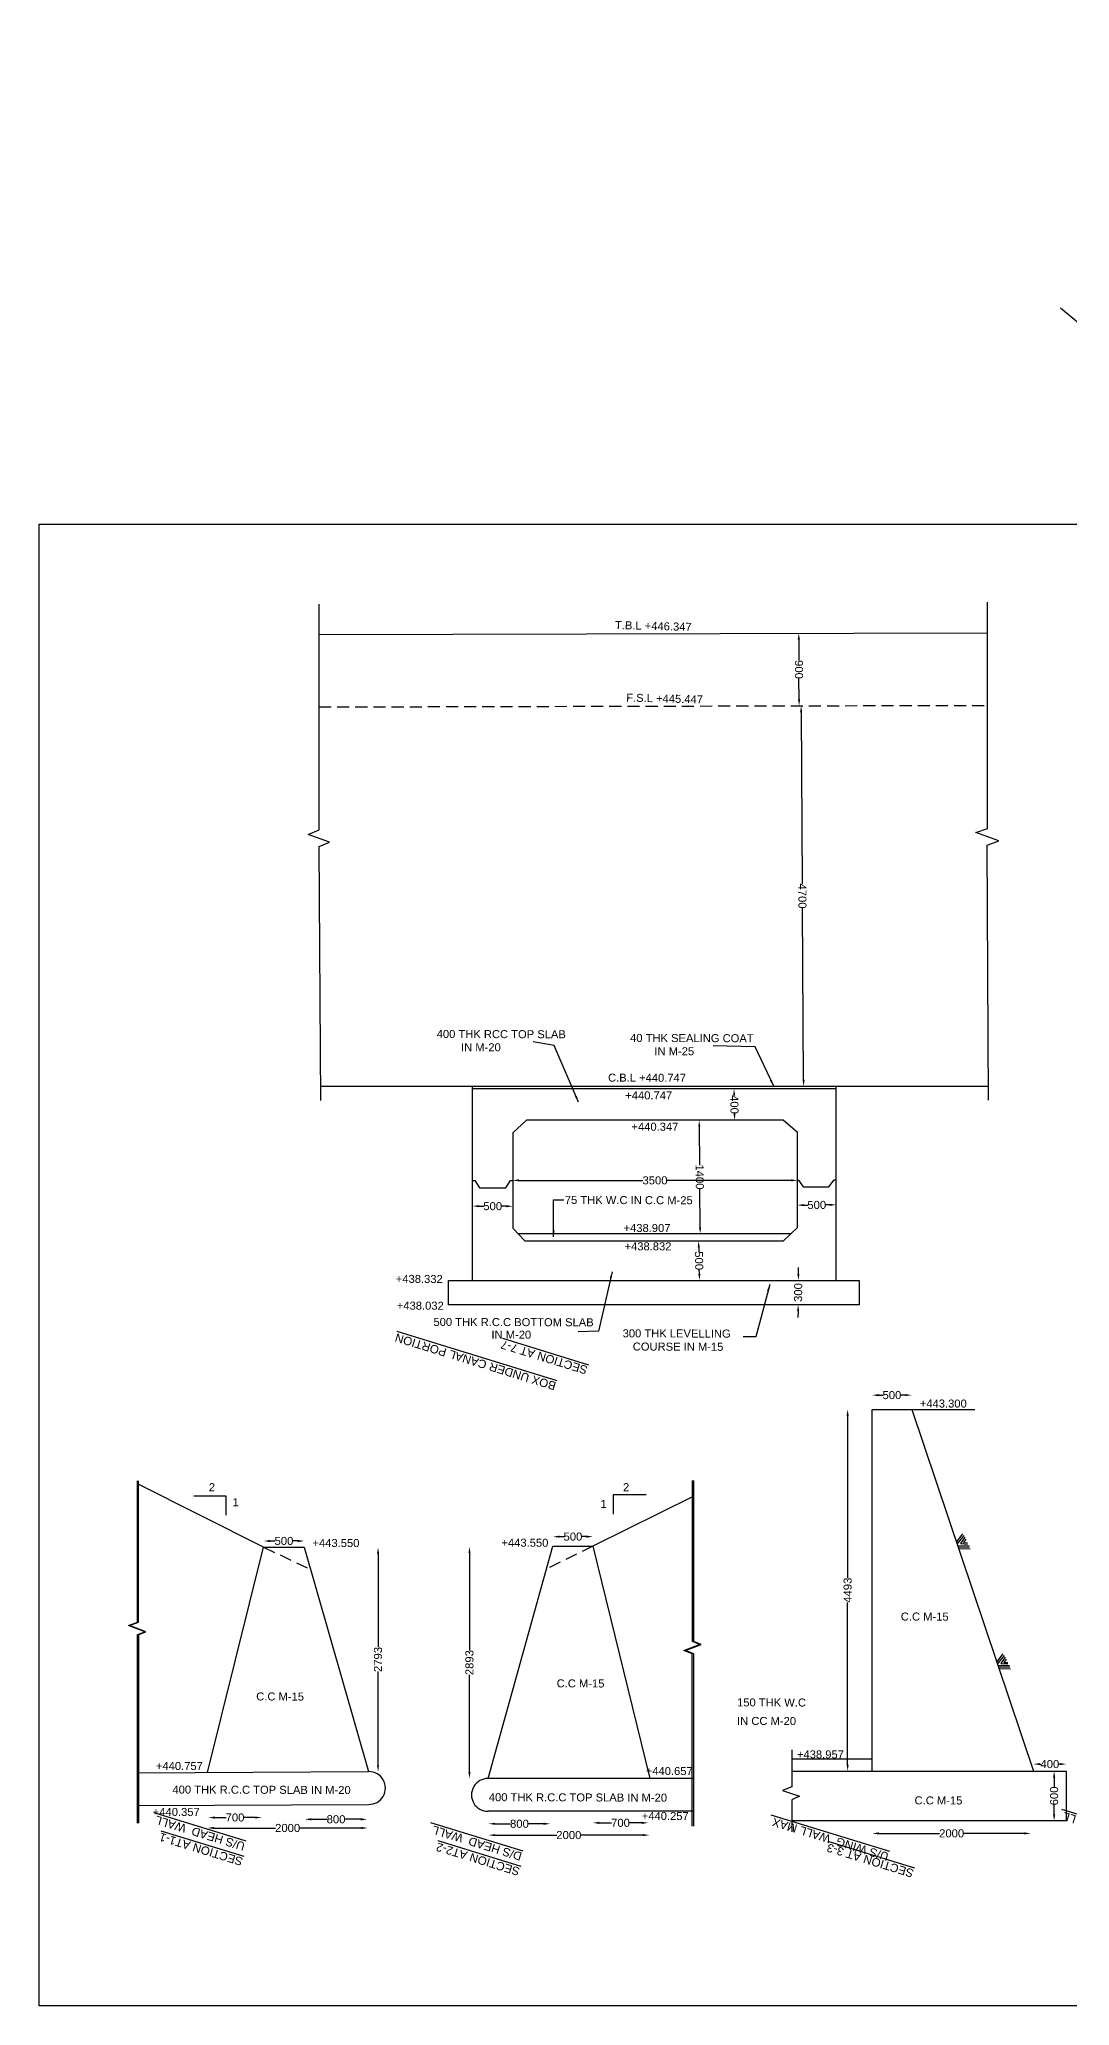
# Model space of a CAD drawing. Header units: millimetres. Extents: x 729 to 32268, y 961 to 25365.
# Drawn here: x 729 to 13508, y 990 to 25365 of the extents above; entities that cross this region are included whole.
import ezdxf

# ---------------------------------------------------------------- set-up
doc = ezdxf.new("R2010")
doc.units = ezdxf.units.MM
doc.header["$MEASUREMENT"] = 0
doc.linetypes.add('DASHED', pattern=[0.75, 0.5, -0.25])
for name, color, linetype in [('DIM', 7, 'Continuous'), ('DWG', 7, 'Continuous'), ('TXT', 7, 'Continuous'), ('TXT @ 1', 7, 'Continuous')]:
    doc.layers.add(name, color=color, linetype=linetype)
doc.styles.add('Notes', font='arial.ttf', dxfattribs={"height": 0.1})
doc.styles.get("Standard").update_dxf_attribs({"font": 'arial.ttf'})
doc.dimstyles.new('Civil', dxfattribs={"dimtxt": 100, "dimasz": 80, "dimexe": 0.1, "dimexo": 0.0625, "dimgap": 0.09, "dimtad": 0, "dimdec": 0, "dimzin": 12, "dimdsep": 46, "dimtxsty": 'Standard', "dimcen": 0.1, "dimse1": 1, "dimse2": 1, "dimaunit": 1, "dimadec": 5, "dimazin": 2, "dimtfac": 1, "dimtdec": 0, "dimtofl": 0, "dimtmove": 0, "dimatfit": 3, "dimfxl": 1, "dimfrac": 1, "dimtolj": 1, "dimtzin": 0, "dimarcsym": 0})

# ---------------------------------------------------------------- blocks, each defined once
blk = doc.blocks.new('*D2')
at = {"layer": 'Defpoints', "color": 0, "transparency": 16777216}
for p in [(10134, 18003), (10137, 17103), (10152, 17103)]:
    blk.add_point(p, dxfattribs=at)
at = {"layer": 'DIM', "color": 0, "lineweight": -2, "transparency": 16777216}
for p, q in [((10149, 17923), (10150, 17663)), ((10151, 17183), (10150, 17443))]:
    blk.add_line(p, q, dxfattribs=at)
at = {"layer": 'DIM', "color": 0, "transparency": 16777216}
for points in [[(10162, 17923), (10135, 17923), (10148, 18003)], [(10165, 17183), (10138, 17183), (10152, 17103)]]:
    blk.add_solid(points, dxfattribs=at)
at = {"layer": 'DIM', "color": 0, "transparency": 16777216, "insert": (10150, 17553), "char_height": 100, "attachment_point": 5, "rotation": 270.1969}
blk.add_mtext('\\A1;900', dxfattribs=at)
blk = doc.blocks.new('*D3')
at = {"layer": 'Defpoints', "color": 0, "transparency": 16777216}
for p in [(10152, 17103), (10183, 12387), (10208, 12387)]:
    blk.add_point(p, dxfattribs=at)
at = {"layer": 'DIM', "color": 0, "lineweight": -2, "transparency": 16777216}
for p, q in [((10177, 17024), (10191, 14896)), ((10207, 12467), (10193, 14594))]:
    blk.add_line(p, q, dxfattribs=at)
at = {"layer": 'DIM', "color": 0, "transparency": 16777216}
for points in [[(10190, 17024), (10164, 17024), (10177, 17104)], [(10221, 12467), (10194, 12467), (10208, 12387)]]:
    blk.add_solid(points, dxfattribs=at)
at = {"layer": 'DIM', "color": 0, "transparency": 16777216, "insert": (10192, 14745), "char_height": 100, "attachment_point": 5, "rotation": 270.3819}
blk.add_mtext('\\A1;4700', dxfattribs=at)
blk = doc.blocks.new('*D4')
at = {"layer": 'Defpoints', "color": 0, "transparency": 16777216}
for p in [(6600, 11218), (10130, 11220), (10130, 11218)]:
    blk.add_point(p, dxfattribs=at)
at = {"layer": 'DIM', "color": 0, "lineweight": -2, "transparency": 16777216}
for p, q in [((6680, 11220), (8216, 11220)), ((10050, 11220), (8515, 11220))]:
    blk.add_line(p, q, dxfattribs=at)
at = {"layer": 'DIM', "color": 0, "transparency": 16777216}
for points in [[(6680, 11234), (6680, 11207), (6600, 11220)], [(10050, 11234), (10050, 11207), (10130, 11220)]]:
    blk.add_solid(points, dxfattribs=at)
at = {"layer": 'DIM', "color": 0, "transparency": 16777216, "insert": (8365, 11220), "char_height": 100, "attachment_point": 5}
blk.add_mtext('\\A1;3500', dxfattribs=at)
blk = doc.blocks.new('*D5')
at = {"layer": 'Defpoints', "color": 0, "transparency": 16777216}
for p in [(8894, 11966), (8906, 10560), (8925, 10560)]:
    blk.add_point(p, dxfattribs=at)
at = {"layer": 'DIM', "color": 0, "lineweight": -2, "transparency": 16777216}
for p, q in [((8914, 11886), (8918, 11408)), ((8924, 10640), (8920, 11119))]:
    blk.add_line(p, q, dxfattribs=at)
at = {"layer": 'DIM', "color": 0, "transparency": 16777216}
for points in [[(8927, 11886), (8901, 11886), (8913, 11966)], [(8938, 10640), (8911, 10640), (8925, 10560)]]:
    blk.add_solid(points, dxfattribs=at)
at = {"layer": 'DIM', "color": 0, "transparency": 16777216, "insert": (8919, 11263), "char_height": 100, "attachment_point": 5, "rotation": 270.4686}
blk.add_mtext('\\A1;1400', dxfattribs=at)
blk = doc.blocks.new('*D6')
at = {"layer": 'Defpoints', "color": 0, "transparency": 16777216}
for p in [(6103, 10899), (6600, 10899), (6600, 10898)]:
    blk.add_point(p, dxfattribs=at)
at = {"layer": 'DIM', "color": 0, "lineweight": -2, "transparency": 16777216}
for p, q in [((6183, 10901), (6241, 10901)), ((6520, 10900), (6462, 10900))]:
    blk.add_line(p, q, dxfattribs=at)
at = {"layer": 'DIM', "color": 0, "transparency": 16777216}
for points in [[(6183, 10914), (6183, 10887), (6103, 10901)], [(6520, 10913), (6520, 10886), (6600, 10899)]]:
    blk.add_solid(points, dxfattribs=at)
at = {"layer": 'DIM', "color": 0, "transparency": 16777216, "insert": (6352, 10900), "char_height": 100, "attachment_point": 5, "rotation": 359.8273}
blk.add_mtext('\\A1;500', dxfattribs=at)
blk = doc.blocks.new('*D7')
at = {"layer": 'Defpoints', "color": 0, "transparency": 16777216}
for p in [(10130, 10901), (10612, 10917), (10612, 10906)]:
    blk.add_point(p, dxfattribs=at)
at = {"layer": 'DIM', "color": 0, "lineweight": -2, "transparency": 16777216}
for p, q in [((10210, 10914), (10261, 10914)), ((10532, 10917), (10482, 10916))]:
    blk.add_line(p, q, dxfattribs=at)
at = {"layer": 'DIM', "color": 0, "transparency": 16777216}
for points in [[(10210, 10927), (10211, 10900), (10130, 10913)], [(10532, 10930), (10532, 10903), (10612, 10917)]]:
    blk.add_solid(points, dxfattribs=at)
at = {"layer": 'DIM', "color": 0, "transparency": 16777216, "insert": (10371, 10915), "char_height": 100, "attachment_point": 5, "rotation": 0.5354}
blk.add_mtext('\\A1;500', dxfattribs=at)
blk = doc.blocks.new('*D8')
at = {"layer": 'Defpoints', "color": 0, "transparency": 16777216}
for p in [(8897, 10469), (8908, 9981), (8917, 9981)]:
    blk.add_point(p, dxfattribs=at)
at = {"layer": 'DIM', "color": 0, "lineweight": -2, "transparency": 16777216}
for p, q in [((8907, 10389), (8909, 10335)), ((8915, 10061), (8914, 10115))]:
    blk.add_line(p, q, dxfattribs=at)
at = {"layer": 'DIM', "color": 0, "transparency": 16777216}
for points in [[(8921, 10389), (8894, 10389), (8905, 10469)], [(8928, 10061), (8902, 10061), (8917, 9981)]]:
    blk.add_solid(points, dxfattribs=at)
at = {"layer": 'DIM', "color": 0, "transparency": 16777216, "insert": (8911, 10225), "char_height": 100, "attachment_point": 5, "rotation": 271.3507}
blk.add_mtext('\\A1;500', dxfattribs=at)
blk = doc.blocks.new('*D9')
at = {"layer": 'Defpoints', "color": 0, "transparency": 16777216}
for p in [(10126, 9981), (10123, 9679), (10140, 9679)]:
    blk.add_point(p, dxfattribs=at)
at = {"layer": 'DIM', "color": 0, "lineweight": -2, "transparency": 16777216}
for p, q in [((10144, 10061), (10145, 10141)), ((10139, 9599), (10138, 9519))]:
    blk.add_line(p, q, dxfattribs=at)
at = {"layer": 'DIM', "color": 0, "transparency": 16777216}
for points in [[(10130, 10061), (10157, 10061), (10143, 9981)], [(10126, 9599), (10153, 9599), (10140, 9679)]]:
    blk.add_solid(points, dxfattribs=at)
at = {"layer": 'DIM', "color": 0, "transparency": 16777216, "insert": (10141, 9830), "char_height": 100, "attachment_point": 5, "rotation": 89.431}
blk.add_mtext('\\A1;300', dxfattribs=at)
blk = doc.blocks.new('*D10')
at = {"layer": 'Defpoints', "color": 0, "transparency": 16777216}
for p in [(9332, 12355), (9338, 11966), (9352, 11966)]:
    blk.add_point(p, dxfattribs=at)
at = {"layer": 'DIM', "color": 0, "lineweight": -2, "transparency": 16777216}
for p, q in [((9347, 12275), (9347, 12273)), ((9351, 12046), (9351, 12048))]:
    blk.add_line(p, q, dxfattribs=at)
at = {"layer": 'DIM', "color": 0, "transparency": 16777216}
for points in [[(9360, 12275), (9334, 12275), (9345, 12355)], [(9364, 12047), (9338, 12046), (9352, 11966)]]:
    blk.add_solid(points, dxfattribs=at)
at = {"layer": 'DIM', "color": 0, "transparency": 16777216, "insert": (9349, 12161), "char_height": 100, "attachment_point": 5, "rotation": 271.0326}
blk.add_mtext('\\A1;400', dxfattribs=at)
blk = doc.blocks.new('*D28')
at = {"layer": 'Defpoints', "color": 0, "transparency": 16777216}
for p in [(2826, 3315), (3487, 3322), (3487, 3315)]:
    blk.add_point(p, dxfattribs=at)
at = {"layer": 'DIM', "color": 0, "lineweight": -2, "transparency": 16777216}
for p, q in [((2906, 3322), (3046, 3322)), ((3407, 3322), (3266, 3322))]:
    blk.add_line(p, q, dxfattribs=at)
at = {"layer": 'DIM', "color": 0, "transparency": 16777216}
for points in [[(2906, 3335), (2906, 3308), (2826, 3322)], [(3407, 3335), (3407, 3308), (3487, 3322)]]:
    blk.add_solid(points, dxfattribs=at)
at = {"layer": 'DIM', "color": 0, "transparency": 16777216, "insert": (3156, 3322), "char_height": 100, "attachment_point": 5}
blk.add_mtext('\\A1;700', dxfattribs=at)
blk = doc.blocks.new('*D29')
at = {"layer": 'Defpoints', "color": 0, "transparency": 16777216}
for p in [(2816, 3174), (4802, 3192), (4802, 3174)]:
    blk.add_point(p, dxfattribs=at)
at = {"layer": 'DIM', "color": 0, "lineweight": -2, "transparency": 16777216}
for p, q in [((2896, 3192), (3659, 3192)), ((4722, 3192), (3959, 3192))]:
    blk.add_line(p, q, dxfattribs=at)
at = {"layer": 'DIM', "color": 0, "transparency": 16777216}
for points in [[(2896, 3206), (2896, 3179), (2816, 3192)], [(4722, 3206), (4722, 3179), (4802, 3192)]]:
    blk.add_solid(points, dxfattribs=at)
at = {"layer": 'DIM', "color": 0, "transparency": 16777216, "insert": (3809, 3192), "char_height": 100, "attachment_point": 5}
blk.add_mtext('\\A1;2000', dxfattribs=at)
blk = doc.blocks.new('*D30')
at = {"layer": 'Defpoints', "color": 0, "transparency": 16777216}
for p in [(4023, 3315), (4796, 3315), (4796, 3300)]:
    blk.add_point(p, dxfattribs=at)
at = {"layer": 'DIM', "color": 0, "lineweight": -2, "transparency": 16777216}
for p, q in [((4103, 3300), (4299, 3300)), ((4716, 3300), (4520, 3300))]:
    blk.add_line(p, q, dxfattribs=at)
at = {"layer": 'DIM', "color": 0, "transparency": 16777216}
for points in [[(4103, 3313), (4103, 3286), (4023, 3300)], [(4716, 3313), (4716, 3286), (4796, 3300)]]:
    blk.add_solid(points, dxfattribs=at)
at = {"layer": 'DIM', "color": 0, "transparency": 16777216, "insert": (4409, 3300), "char_height": 100, "attachment_point": 5}
blk.add_mtext('\\A1;800', dxfattribs=at)
blk = doc.blocks.new('*D31')
at = {"layer": 'Defpoints', "color": 0, "transparency": 16777216}
for p in [(4814, 6672), (4930, 6672), (4814, 3890)]:
    blk.add_point(p, dxfattribs=at)
at = {"layer": 'DIM', "color": 0, "lineweight": -2, "transparency": 16777216}
for p, q in [((4930, 6592), (4930, 5432)), ((4930, 3970), (4930, 5131))]:
    blk.add_line(p, q, dxfattribs=at)
at = {"layer": 'DIM', "color": 0, "transparency": 16777216}
for points in [[(4917, 6592), (4943, 6592), (4930, 6672)], [(4917, 3970), (4943, 3970), (4930, 3890)]]:
    blk.add_solid(points, dxfattribs=at)
at = {"layer": 'DIM', "color": 0, "transparency": 16777216, "insert": (4930, 5281), "char_height": 100, "attachment_point": 5, "rotation": 90}
blk.add_mtext('\\A1;2793', dxfattribs=at)
blk = doc.blocks.new('*D32')
at = {"layer": 'Defpoints', "color": 0, "transparency": 16777216}
for p in [(3511, 6674), (4014, 6750), (4014, 6674)]:
    blk.add_point(p, dxfattribs=at)
at = {"layer": 'DIM', "color": 0, "lineweight": -2, "transparency": 16777216}
for p, q in [((3591, 6750), (3652, 6750)), ((3934, 6750), (3873, 6750))]:
    blk.add_line(p, q, dxfattribs=at)
at = {"layer": 'DIM', "color": 0, "transparency": 16777216}
for points in [[(3591, 6763), (3591, 6736), (3511, 6750)], [(3934, 6763), (3934, 6736), (4014, 6750)]]:
    blk.add_solid(points, dxfattribs=at)
at = {"layer": 'DIM', "color": 0, "transparency": 16777216, "insert": (3763, 6750), "char_height": 100, "attachment_point": 5}
blk.add_mtext('\\A1;500', dxfattribs=at)
blk = doc.blocks.new('*D33')
at = {"layer": 'Defpoints', "color": 0, "transparency": 16777216}
for p in [(6302, 3236), (7065, 3244), (7065, 3236)]:
    blk.add_point(p, dxfattribs=at)
at = {"layer": 'DIM', "color": 0, "lineweight": -2, "transparency": 16777216}
for p, q in [((6382, 3244), (6573, 3244)), ((6985, 3244), (6794, 3244))]:
    blk.add_line(p, q, dxfattribs=at)
at = {"layer": 'DIM', "color": 0, "transparency": 16777216}
for points in [[(6382, 3258), (6382, 3231), (6302, 3244)], [(6985, 3258), (6985, 3231), (7065, 3244)]]:
    blk.add_solid(points, dxfattribs=at)
at = {"layer": 'DIM', "color": 0, "transparency": 16777216, "insert": (6684, 3244), "char_height": 100, "attachment_point": 5}
blk.add_mtext('\\A1;800', dxfattribs=at)
blk = doc.blocks.new('*D34')
at = {"layer": 'Defpoints', "color": 0, "transparency": 16777216}
for p in [(7594, 3242), (8280, 3256), (8280, 3242)]:
    blk.add_point(p, dxfattribs=at)
at = {"layer": 'DIM', "color": 0, "lineweight": -2, "transparency": 16777216}
for p, q in [((7674, 3256), (7827, 3256)), ((8200, 3256), (8047, 3256))]:
    blk.add_line(p, q, dxfattribs=at)
at = {"layer": 'DIM', "color": 0, "transparency": 16777216}
for points in [[(7674, 3269), (7674, 3242), (7594, 3256)], [(8200, 3269), (8200, 3242), (8280, 3256)]]:
    blk.add_solid(points, dxfattribs=at)
at = {"layer": 'DIM', "color": 0, "transparency": 16777216, "insert": (7937, 3256), "char_height": 100, "attachment_point": 5}
blk.add_mtext('\\A1;700', dxfattribs=at)
blk = doc.blocks.new('*D35')
at = {"layer": 'Defpoints', "color": 0, "transparency": 16777216}
for p in [(6300, 3096), (8294, 3104), (8294, 3096)]:
    blk.add_point(p, dxfattribs=at)
at = {"layer": 'DIM', "color": 0, "lineweight": -2, "transparency": 16777216}
for p, q in [((6380, 3104), (7146, 3104)), ((8214, 3104), (7447, 3104))]:
    blk.add_line(p, q, dxfattribs=at)
at = {"layer": 'DIM', "color": 0, "transparency": 16777216}
for points in [[(6380, 3117), (6380, 3091), (6300, 3104)], [(8214, 3117), (8214, 3091), (8294, 3104)]]:
    blk.add_solid(points, dxfattribs=at)
at = {"layer": 'DIM', "color": 0, "transparency": 16777216, "insert": (7296, 3104), "char_height": 100, "attachment_point": 5}
blk.add_mtext('\\A1;2000', dxfattribs=at)
blk = doc.blocks.new('*D36')
at = {"layer": 'Defpoints', "color": 0, "transparency": 16777216}
for p in [(7100, 6687), (7594, 6804), (7594, 6687)]:
    blk.add_point(p, dxfattribs=at)
at = {"layer": 'DIM', "color": 0, "lineweight": -2, "transparency": 16777216}
for p, q in [((7180, 6804), (7237, 6804)), ((7514, 6804), (7457, 6804))]:
    blk.add_line(p, q, dxfattribs=at)
at = {"layer": 'DIM', "color": 0, "transparency": 16777216}
for points in [[(7180, 6817), (7180, 6790), (7100, 6804)], [(7514, 6817), (7514, 6790), (7594, 6804)]]:
    blk.add_solid(points, dxfattribs=at)
at = {"layer": 'DIM', "color": 0, "transparency": 16777216, "insert": (7347, 6804), "char_height": 100, "attachment_point": 5}
blk.add_mtext('\\A1;500', dxfattribs=at)
blk = doc.blocks.new('*D37')
at = {"layer": 'Defpoints', "color": 0, "transparency": 16777216}
for p in [(6064, 6678), (6296, 6678), (6296, 3805)]:
    blk.add_point(p, dxfattribs=at)
at = {"layer": 'DIM', "color": 0, "lineweight": -2, "transparency": 16777216}
for p, q in [((6064, 6599), (6064, 5392)), ((6064, 3885), (6064, 5091))]:
    blk.add_line(p, q, dxfattribs=at)
at = {"layer": 'DIM', "color": 0, "transparency": 16777216}
for points in [[(6051, 6599), (6077, 6599), (6064, 6678)], [(6051, 3885), (6077, 3885), (6064, 3805)]]:
    blk.add_solid(points, dxfattribs=at)
at = {"layer": 'DIM', "color": 0, "transparency": 16777216, "insert": (6064, 5242), "char_height": 100, "attachment_point": 5, "rotation": 90}
blk.add_mtext('\\A1;2893', dxfattribs=at)
blk = doc.blocks.new('*D38')
at = {"layer": 'Defpoints', "color": 0, "transparency": 16777216}
for p in [(11062, 3120), (13026, 3125), (13026, 3120)]:
    blk.add_point(p, dxfattribs=at)
at = {"layer": 'DIM', "color": 0, "lineweight": -2, "transparency": 16777216}
for p, q in [((11142, 3125), (11894, 3125)), ((12946, 3125), (12194, 3125))]:
    blk.add_line(p, q, dxfattribs=at)
at = {"layer": 'DIM', "color": 0, "transparency": 16777216}
for points in [[(11142, 3138), (11142, 3112), (11062, 3125)], [(12946, 3138), (12946, 3112), (13026, 3125)]]:
    blk.add_solid(points, dxfattribs=at)
at = {"layer": 'DIM', "color": 0, "transparency": 16777216, "insert": (12044, 3125), "char_height": 100, "attachment_point": 5}
blk.add_mtext('\\A1;2000', dxfattribs=at)
blk = doc.blocks.new('*D39')
at = {"layer": 'Defpoints', "color": 0, "transparency": 16777216}
for p in [(13466, 3898), (13315, 3280), (13466, 3280)]:
    blk.add_point(p, dxfattribs=at)
at = {"layer": 'DIM', "color": 0, "lineweight": -2, "transparency": 16777216}
for p, q in [((13315, 3818), (13315, 3700)), ((13315, 3360), (13315, 3479))]:
    blk.add_line(p, q, dxfattribs=at)
at = {"layer": 'DIM', "color": 0, "transparency": 16777216}
for points in [[(13302, 3818), (13328, 3818), (13315, 3898)], [(13302, 3360), (13328, 3360), (13315, 3280)]]:
    blk.add_solid(points, dxfattribs=at)
at = {"layer": 'DIM', "color": 0, "transparency": 16777216, "insert": (13315, 3590), "char_height": 100, "attachment_point": 5, "rotation": 90}
blk.add_mtext('\\A1;600', dxfattribs=at)
blk = doc.blocks.new('*D40')
at = {"layer": 'Defpoints', "color": 0, "transparency": 16777216}
for p in [(13466, 3984), (13058, 3898), (13466, 3898)]:
    blk.add_point(p, dxfattribs=at)
at = {"layer": 'DIM', "color": 0, "lineweight": -2, "transparency": 16777216}
for p, q in [((13138, 3984), (13149, 3984)), ((13386, 3984), (13374, 3984))]:
    blk.add_line(p, q, dxfattribs=at)
at = {"layer": 'DIM', "color": 0, "transparency": 16777216}
for points in [[(13138, 3997), (13138, 3971), (13058, 3984)], [(13386, 3997), (13386, 3971), (13466, 3984)]]:
    blk.add_solid(points, dxfattribs=at)
at = {"layer": 'DIM', "color": 0, "transparency": 16777216, "insert": (13262, 3984), "char_height": 100, "attachment_point": 5}
blk.add_mtext('\\A1;400', dxfattribs=at)
blk = doc.blocks.new('*D41')
at = {"layer": 'Defpoints', "color": 0, "transparency": 16777216}
for p in [(10754, 8381), (11057, 8381), (11057, 3898)]:
    blk.add_point(p, dxfattribs=at)
at = {"layer": 'DIM', "color": 0, "lineweight": -2, "transparency": 16777216}
for p, q in [((10754, 8301), (10754, 6291)), ((10754, 3978), (10754, 5988))]:
    blk.add_line(p, q, dxfattribs=at)
at = {"layer": 'DIM', "color": 0, "transparency": 16777216}
for points in [[(10741, 8301), (10767, 8301), (10754, 8381)], [(10741, 3978), (10767, 3978), (10754, 3898)]]:
    blk.add_solid(points, dxfattribs=at)
at = {"layer": 'DIM', "color": 0, "transparency": 16777216, "insert": (10754, 6140), "char_height": 100, "attachment_point": 5, "rotation": 90}
blk.add_mtext('\\A1;4493', dxfattribs=at)
blk = doc.blocks.new('*D42')
at = {"layer": 'Defpoints', "color": 0, "transparency": 16777216}
for p in [(11549, 8558), (11057, 8381), (11549, 8381)]:
    blk.add_point(p, dxfattribs=at)
at = {"layer": 'DIM', "color": 0, "lineweight": -2, "transparency": 16777216}
for p, q in [((11137, 8558), (11193, 8558)), ((11469, 8558), (11413, 8558))]:
    blk.add_line(p, q, dxfattribs=at)
at = {"layer": 'DIM', "color": 0, "transparency": 16777216}
for points in [[(11137, 8571), (11137, 8545), (11057, 8558)], [(11469, 8571), (11469, 8545), (11549, 8558)]]:
    blk.add_solid(points, dxfattribs=at)
at = {"layer": 'DIM', "color": 0, "transparency": 16777216, "insert": (11303, 8558), "char_height": 100, "attachment_point": 5}
blk.add_mtext('\\A1;500', dxfattribs=at)

msp = doc.modelspace()

# ---------------------------------------------------------------- linework, layer by layer
msp.add_lwpolyline([(13393.5, 22035.5), (14720, 20936.5), (17697, 25365)])
msp.add_lwpolyline([(32268, 989.6), (729, 989.6), (729, 19356.5), (32268, 19356.5)], close=True)
at = {"layer": 'DIM'}
for points in [[(8256.5, 7323), (7844.5, 7323), (7844.5, 7082)], [(2646.5, 7311), (3040.5, 7311), (3040.5, 7071)]]:
    msp.add_lwpolyline(points, dxfattribs=at)
at = {"layer": 'DWG'}
for points in [[(4218.9, 12211.4), (4200.1, 15357.1), (4329, 15413.3), (4062.1, 15509.4), (4198.3, 15563.8), (4198.3, 18363)], [(12489.3, 15584), (12489.3, 18389.7)], [(4198.3, 17987.4), (12489.3, 18008.6)], [(12500.5, 12214.5), (12485.8, 15375), (12628.8, 15429.6), (12344, 15531.8), (12489.3, 15584)], [(4217.8, 12386.5), (12499.7, 12386.5)], [(6102.7, 9981), (6102.7, 12386.5)], [(10612.1, 12354.6), (6102.7, 12354.6)], [(10612.1, 9981), (10612.1, 12386.5)], [(6600.4, 11808.6), (6600.4, 10626.4), (6749.9, 10468.7), (9960.2, 10468.7), (10130.5, 10634.7), (10130.5, 11812.7), (9956.1, 11966.2), (6770.7, 11966.2), (6600.4, 11808.6)], [(6102.7, 11218.4), (6131.4, 11218.4), (6190.2, 11125.9), (6515.1, 11125.9), (6573.8, 11218.4), (6600.4, 11218.4)], [(10130.5, 11222.2), (10142.7, 11222.2), (10200.7, 11142.2), (10519.8, 11142.2), (10586.2, 11227.8), (10612.1, 11227.8)], [(6663.2, 10560.2), (10054.1, 10560.2)], [(11057, 3898.5), (11057, 8381), (11549, 8381), (13057.5, 3898.5)], [(11549, 8381), (12332.5, 8381)], [(1948.5, 3251.5), (1948.5, 5590.5), (2039, 5624.5), (1836.5, 5701), (1948, 5743.5), (1948, 7495.5)], [(1961.5, 3251.5), (1961.5, 5590.5), (2052, 5624.5), (1849.5, 5701), (1961, 5743.5), (1961, 7495.5)], [(3511, 6673.5), (1948, 7460)], [(8827.5, 3216.5), (8827.5, 5350), (8722.5, 5391), (8916.5, 5468.5), (8828, 5505.5), (8828, 7500)], [(8846.5, 3216.5), (8846.5, 5350), (8741.5, 5391), (8935.5, 5468.5), (8847, 5505.5), (8847, 7500)], [(8847, 7305.5), (7594.5, 6687)], [(12103.1, 6734.5), (12183, 6839)], [(2816.1, 3879.7), (3511, 6673.5), (4014.5, 6673.5), (4813.5, 3890.5)], [(6296, 3805), (7099.5, 6687), (7594.5, 6687), (8299.5, 3805)], [(12111.5, 6709.5), (12201, 6817.5)], [(12117.5, 6691.6), (12262, 6694)], [(12123.5, 6674), (12265.5, 6678)], [(12129.7, 6655.4), (12275.5, 6651.5)], [(12208, 6796), (12153.5, 6717), (12242.5, 6712.5)], [(12221, 6773), (12189.5, 6732), (12240.5, 6728.5)], [(12603.3, 5248.2), (12683.2, 5352.7)], [(12611.7, 5223.2), (12701.2, 5331.2)], [(12617.7, 5205.3), (12762.2, 5207.7)], [(12623.7, 5187.7), (12765.7, 5191.7)], [(12629.9, 5169.1), (12775.7, 5165.2)], [(12708.2, 5309.7), (12653.7, 5230.7), (12742.7, 5226.2)], [(12721.2, 5286.7), (12689.7, 5245.7), (12740.7, 5242.2)], [(10063, 4162.5), (10063, 3700.5), (9948, 3657.5), (10156.5, 3588), (10060.5, 3543), (10060.5, 3145)], [(11057, 4046.5), (10063, 4046.5)], [(1948.5, 3875), (4813.5, 3890.5)], [(8846.5, 3805), (6296, 3805)], [(10063, 3898.5), (13465.5, 3898.5), (13465.5, 3280.5), (10060.5, 3280.5)], [(1948.5, 3469), (4813.5, 3484.5)], [(8846.5, 3399), (6296, 3399)]]:
    msp.add_lwpolyline(points, dxfattribs=at)
at = {"layer": 'DWG', "linetype": 'DASHED', "ltscale": 300}
for points in [[(4198.3, 17089.3), (12489.3, 17109)], [(3511, 6673.5), (4094.3, 6395.4)], [(7594.5, 6687), (7021, 6405.5)]]:
    msp.add_lwpolyline(points, dxfattribs=at)
at = {"layer": 'DWG'}
msp.add_lwpolyline([(5802.5, 9981), (10895.5, 9981), (10895.5, 9678.9), (5802.5, 9678.9)], close=True, dxfattribs=at)
for centre, radius, start, end in [((4818.8, 3687.5), 203.1, 268.49142, 91.50858), ((6292, 3602), 203, 88.88207, 271.11793)]:
    msp.add_arc(centre, radius, start, end, dxfattribs=at)

# ---------------------------------------------------------------- texts
at = {"layer": 'TXT'}
for s, height, rotation, p in [('T.B.L +446.347', 99.206, 358.5655, (7867.3, 18055.2)), ('F.S.L +445.447', 99.206, 358.5655, (8007.3, 17156)), ('400 THK RCC TOP SLAB', 99.206, 359.85107, (5657.4, 12985.7)), ('IN M-20', 99.21, 359.85107, (5958.9, 12821.7)), ('40 THK SEALING COAT', 99.206, 359.85107, (8055.9, 12936.2)), ('IN M-25', 99.21, 359.85107, (8357.4, 12772.2)), ('C.B.L +440.747', 99.206, 359.85107, (7782.4, 12444.2)), (' +440.747', 99.21, 359.85107, (7957.4, 12225.2)), (' +440.347', 99.21, 359.85107, (8034.4, 11836.7)), ('75 THK W.C IN C.C M-25', 99.206, 359.85107, (7246.4, 10928.2)), (' +438.907', 99.21, 359.85107, (7936.4, 10581.2)), (' +438.832', 99.21, 359.85107, (7948.4, 10353.9)), (' +438.332', 99.21, 359.85107, (5111.9, 9949.9)), (' +438.032', 99.21, 359.85107, (5124.4, 9618.4)), ('500 THK R.C.C BOTTOM SLAB', 99.206, 359.85107, (5617.4, 9416.2)), ('IN M-20', 99.21, 359.85107, (6336.4, 9258.7)), ('300 THK LEVELLING', 99.206, 359.85107, (7963.4, 9274.7)), ('COURSE IN M-15 ', 99.206, 359.85107, (8088.9, 9110.7)), (' +443.300', 99.21, 359.85107, (11610.9, 8405.2)), ('2', 99.2, 359.85107, (2830.9, 7367.4)), ('2', 99.2, 359.85107, (7968.1, 7367.4)), ('1', 99.2, 359.85107, (3125.4, 7181.4)), ('1', 99.2, 359.85107, (7687.8, 7160.2)), (' +443.550', 99.21, 359.85107, (4078.4, 6676.4)), (' +443.550', 99.21, 359.85107, (6421.9, 6679.9)), ('C.C M-15', 99.21, 359.85107, (11413.4, 5764.1)), ('C.C M-15', 99.21, 359.85107, (7144.9, 4935.4)), ('C.C M-15', 99.21, 359.85107, (3418.9, 4773.4)), ('150 THK W.C', 99.206, 359.85107, (9382.5, 4699.6)), ('IN CC M-20', 99.21, 359.85107, (9382.5, 4470.1)), (' +438.957', 99.21, 359.85107, (10087, 4055.8)), (' +440.757', 99.21, 359.85107, (2136.4, 3911.9)), (' +440.657', 99.21, 359.85107, (8211.9, 3849.9)), ('400 THK R.C.C TOP SLAB IN M-20', 99.206, 359.85107, (2380.3, 3619.1)), (' +440.357', 99.21, 359.85107, (2097.9, 3342.9)), ('400 THK R.C.C TOP SLAB IN M-20', 99.206, 359.85107, (6303.8, 3524.6)), ('C.C M-15', 99.21, 359.85107, (11583.9, 3485.1)), (' +440.257', 99.21, 359.85107, (8162.4, 3292.4))]:
    msp.add_text(s, height=height, rotation=rotation, dxfattribs=at).set_placement(p)
at = {"layer": 'TXT @ 1', "style": 'Notes'}
for s, p in [('%%UBOX UNDER CANAL PORTION', (7146.5, 8714.7)), ('%%USECTION AT 7-7', (7537.5, 8911.7)), ('%%UU/S WING  & RETURN WALL ', (15283, 2825.7)), ('%%UU/S HEAD  WALL ', (3288.5, 3007.2)), ('%%UD/S HEAD  WALL ', (6723, 2883.7)), ('%%UU/S WING  WALL MAX ', (11272.5, 2880.2)), ('%%USECTION AT1-1', (3263.5, 2819.2)), ('%%USECTION AT2-2', (6698, 2695.7)), ('%%USECTION AT 3-3', (11582.5, 2673.7))]:
    msp.add_text(s, height=103.339, rotation=162.91013, dxfattribs=at).set_placement(p)

# ---------------------------------------------------------------- dimensions: what is measured, and where the dimension line sits
at = {"layer": 'DIM'}
for p1, p2, distance, text, picture, middle in [((10134, 18002.6), (10137.1, 17103.4), 14.5, '900', '*D2', (10150, 17553.1)), ((10151.6, 17103.5), (10183, 12386.5), 25, '4700', '*D3', (10192.3, 14745.2)), ((9331.5, 12354.6), (9338.5, 11966.2), 14, '400', '*D10', (9349, 12160.6)), ((8894.5, 11966.2), (8906, 10560.2), 19, '1400', '*D5', (8919.2, 11263.3)), ((6600.4, 11218.4), (10130.5, 11218.4), 2.1, '3500', '*D4', (8365.5, 11220.5)), ((10130.5, 10901), (10612.1, 10905.5), 12, '500', '*D7', (10371.2, 10915.2)), ((6102.7, 10899.5), (6600.4, 10898), 1.5, '500', '*D6', (6351.5, 10900.2)), ((8897, 10468.7), (8908.5, 9981), 8.5, '500', '*D8', (8911.2, 10225.1)), ((10126, 9981), (10123, 9678.9), 17, '300', '*D9', (10141.5, 9829.8)), ((11057, 8381), (11549, 8381), 177, '500', '*D42', (11303, 8558)), ((11057, 3898.5), (11057, 8381), 303, '4493', '*D41', (10754, 6139.8)), ((7099.5, 6687), (7594.5, 6687), 116.5, '500', '*D36', (7347, 6803.5)), ((3511, 6673.5), (4014.5, 6673.5), 76, '500', '*D32', (3762.8, 6749.5)), ((4813.5, 3890.5), (4813.5, 6672), -116.5, '2793', '*D31', (4930, 5281.3)), ((6296, 3805), (6296, 6678.5), 232, '2893', '*D37', (6064, 5241.8)), ((13057.5, 3898.5), (13465.5, 3898.5), 85.5, '400', '*D40', (13261.5, 3984)), ((13465.5, 3898.5), (13465.5, 3280.5), -150.5, '600', '*D39', (13315, 3589.5)), ((2816, 3173.5), (4801.5, 3173.5), 19, '2000', '*D29', (3808.8, 3192.5)), ((2825.5, 3315), (3487, 3315), 6.5, '700', '*D28', (3156.2, 3321.5)), ((4023, 3315), (4795.5, 3315), -15.5, '800', '*D30', (4409.2, 3299.5)), ((6299.5, 3096), (8293.5, 3096), 8, '2000', '*D35', (7296.5, 3104)), ((6302, 3236), (7065, 3236), 8.5, '800', '*D33', (6683.5, 3244.5)), ((7594, 3241.5), (8280, 3241.5), 14, '700', '*D34', (7937, 3255.5)), ((11062.5, 3120), (13025.5, 3120), 5, '2000', '*D38', (12044, 3125))]:
    dim = msp.add_aligned_dim(p1=p1, p2=p2, distance=distance, text=text, dimstyle='Civil', dxfattribs=at)
    dim.commit()
    dim.dimension.update_dxf_attribs({"geometry": picture, "text_midpoint": middle})

# ---------------------------------------------------------------- leaders
for points in [[(7416, 12188), (7115, 12893.5), (6852, 12937.5)], [(9837, 12386.5), (9607, 12877.5), (9086.5, 12888)], [(7107.5, 10520.5), (7107.5, 10980.5), (7232.5, 10980.5)], [(7834, 10087.5), (7663.5, 9353), (7413, 9344.5)], [(9787.5, 9930), (9613.5, 9279.5), (9457, 9279.5)]]:
    msp.add_leader(points, dimstyle='Civil', override={"dimgap": 0.09, "dimtad": 0}, dxfattribs=at)

doc.saveas('drawing.dxf')
